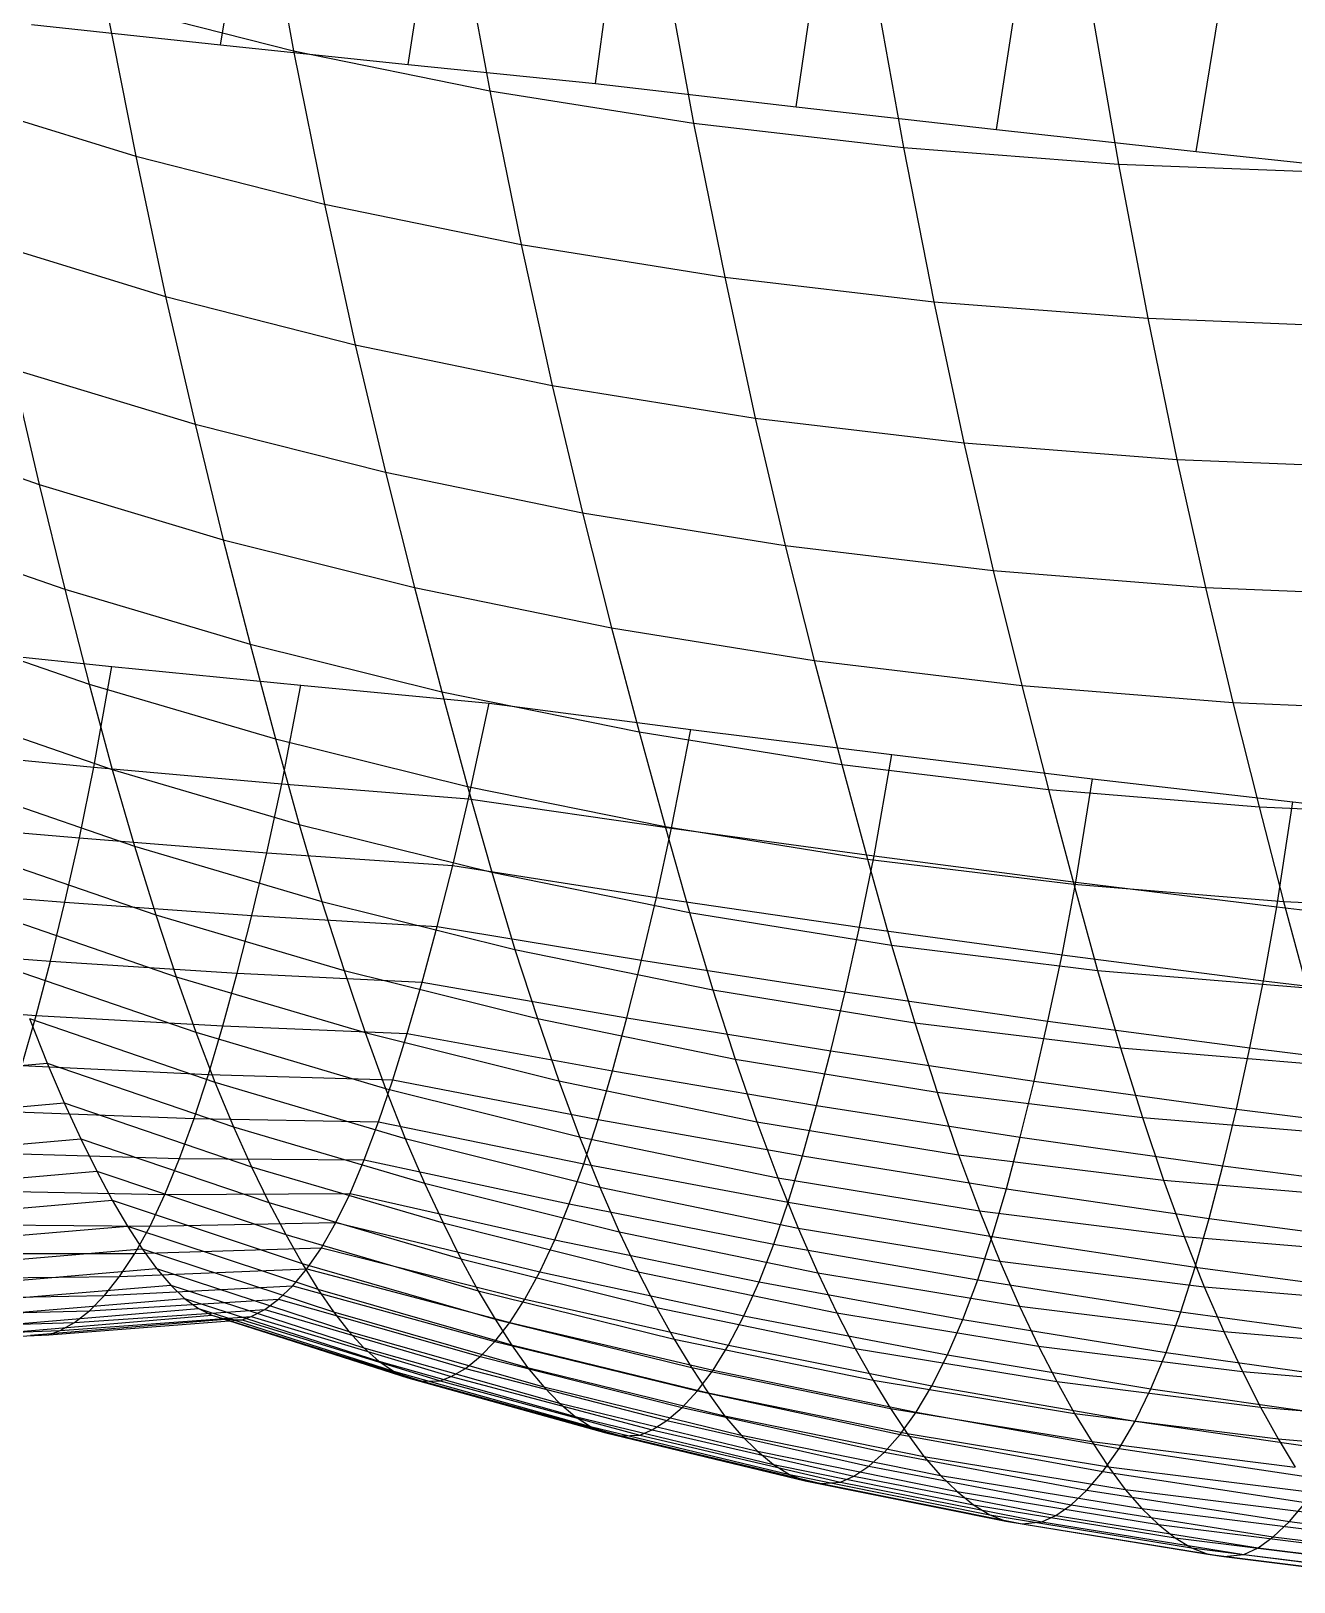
# Model space of a CAD drawing. Extents: x -429 to 429, y -1 to 209.
# Drawn here: x -196.42 to -184.46, y 7.93 to 22.61 of the extents above; entities that cross this region are included whole.
import ezdxf

# ---------------------------------------------------------------- set-up
doc = ezdxf.new("R2010")
doc.units = 0

msp = doc.modelspace()

# ---------------------------------------------------------------- linework, layer by layer
at = {"layer": 'default', "color": 5, "linetype": 'CONTINUOUS'}
for p, q in [((-194.224, 24.004, 17.017), (-193.933, 22.427, 17.898)), ((-192.367, 23.63, 15.957), (-192.074, 22.048, 16.862)), ((-190.436, 23.327, 15.027), (-190.146, 21.741, 15.949)), ((-188.443, 23.097, 14.232), (-188.159, 21.509, 15.162)), ((-186.398, 22.941, 13.577), (-186.124, 21.353, 14.506)), ((-195.713, 22.877, 19.049), (-193.933, 22.427, 17.898)), ((-195.713, 22.877, 19.049), (-195.426, 21.429, 19.902)), ((-193.933, 22.427, 17.898), (-192.074, 22.048, 16.862)), ((-193.933, 22.427, 17.898), (-193.639, 20.975, 18.781)), ((-192.074, 22.048, 16.862), (-190.146, 21.741, 15.949)), ((-192.074, 22.048, 16.862), (-191.777, 20.593, 17.77)), ((-197.131, 21.952, 21.125), (-195.426, 21.429, 19.902)), ((-190.146, 21.741, 15.949), (-188.159, 21.509, 15.162)), ((-190.146, 21.741, 15.949), (-189.851, 20.284, 16.873)), ((-188.159, 21.509, 15.162), (-186.124, 21.353, 14.506)), ((-188.159, 21.509, 15.162), (-187.871, 20.051, 16.095)), ((-195.426, 21.429, 19.902), (-193.639, 20.975, 18.781)), ((-195.426, 21.429, 19.902), (-195.144, 20.1, 20.738)), ((-186.124, 21.353, 14.506), (-184.052, 21.273, 13.985)), ((-186.124, 21.353, 14.506), (-185.846, 19.894, 15.439)), ((-193.639, 20.975, 18.781), (-191.777, 20.593, 17.77)), ((-193.639, 20.975, 18.781), (-193.349, 19.643, 19.646)), ((-196.862, 20.626, 21.927), (-195.144, 20.1, 20.738)), ((-191.777, 20.593, 17.77), (-189.851, 20.284, 16.873)), ((-191.777, 20.593, 17.77), (-191.486, 19.259, 18.657)), ((-189.851, 20.284, 16.873), (-187.871, 20.051, 16.095)), ((-189.851, 20.284, 16.873), (-189.562, 18.949, 17.775)), ((-195.144, 20.1, 20.738), (-193.349, 19.643, 19.646)), ((-195.144, 20.1, 20.738), (-194.866, 18.892, 21.554)), ((-187.871, 20.051, 16.095), (-185.846, 19.894, 15.439)), ((-187.871, 20.051, 16.095), (-187.588, 18.714, 17.005)), ((-185.846, 19.894, 15.439), (-183.785, 19.813, 14.909)), ((-185.846, 19.894, 15.439), (-185.571, 18.556, 16.348)), ((-193.349, 19.643, 19.646), (-191.486, 19.259, 18.657)), ((-193.349, 19.643, 19.646), (-193.064, 18.436, 20.49)), ((-196.597, 19.417, 22.709), (-194.866, 18.892, 21.554)), ((-196.597, 19.417, 22.709), (-196.341, 18.321, 23.46)), ((-191.486, 19.259, 18.657), (-189.562, 18.949, 17.775)), ((-191.486, 19.259, 18.657), (-191.199, 18.052, 19.523)), ((-189.562, 18.949, 17.775), (-187.588, 18.714, 17.005)), ((-189.562, 18.949, 17.775), (-189.278, 17.742, 18.656)), ((-198.013, 18.911, 24.665), (-196.341, 18.321, 23.46)), ((-194.866, 18.892, 21.554), (-193.064, 18.436, 20.49)), ((-194.866, 18.892, 21.554), (-194.598, 17.798, 22.337)), ((-187.588, 18.714, 17.005), (-185.571, 18.556, 16.348)), ((-187.588, 18.714, 17.005), (-187.309, 17.506, 17.893)), ((-185.571, 18.556, 16.348), (-183.522, 18.475, 15.81)), ((-185.571, 18.556, 16.348), (-185.301, 17.347, 17.237)), ((-193.064, 18.436, 20.49), (-191.199, 18.052, 19.523)), ((-193.064, 18.436, 20.49), (-192.789, 17.345, 21.3)), ((-196.341, 18.321, 23.46), (-194.598, 17.798, 22.337)), ((-196.341, 18.321, 23.46), (-196.098, 17.329, 24.173)), ((-197.785, 17.915, 25.345), (-196.098, 17.329, 24.173)), ((-191.199, 18.052, 19.523), (-189.278, 17.742, 18.656)), ((-191.199, 18.052, 19.523), (-190.922, 16.963, 20.353)), ((-194.598, 17.798, 22.337), (-192.789, 17.345, 21.3)), ((-194.598, 17.798, 22.337), (-194.344, 16.809, 23.079)), ((-189.278, 17.742, 18.656), (-187.309, 17.506, 17.893)), ((-189.278, 17.742, 18.656), (-189.003, 16.654, 19.5)), ((-187.309, 17.506, 17.893), (-185.301, 17.347, 17.237)), ((-187.309, 17.506, 17.893), (-187.04, 16.418, 18.744)), ((-196.098, 17.329, 24.173), (-194.344, 16.809, 23.079)), ((-196.098, 17.329, 24.173), (-195.868, 16.432, 24.847)), ((-192.789, 17.345, 21.3), (-190.922, 16.963, 20.353)), ((-192.789, 17.345, 21.3), (-192.529, 16.359, 22.066)), ((-185.301, 17.347, 17.237), (-183.262, 17.263, 16.69)), ((-185.301, 17.347, 17.237), (-185.04, 16.257, 18.088)), ((-197.568, 17.018, 25.989), (-195.868, 16.432, 24.847)), ((-190.922, 16.963, 20.353), (-189.003, 16.654, 19.5)), ((-190.922, 16.963, 20.353), (-190.66, 15.979, 21.138)), ((-197.452, 16.788, 43.072), (-195.654, 16.599, 42.284)), ((-194.344, 16.809, 23.079), (-192.529, 16.359, 22.066)), ((-194.344, 16.809, 23.079), (-194.105, 15.913, 23.779)), ((-195.823, 15.646, 41.906), (-195.654, 16.599, 42.284)), ((-195.654, 16.599, 42.284), (-193.864, 16.42, 41.48)), ((-189.003, 16.654, 19.5), (-187.04, 16.418, 18.744)), ((-189.003, 16.654, 19.5), (-188.744, 15.67, 20.298)), ((-195.868, 16.432, 24.847), (-194.105, 15.913, 23.779)), ((-195.868, 16.432, 24.847), (-195.65, 15.624, 25.487)), ((-194.044, 15.489, 41.067), (-193.864, 16.42, 41.48)), ((-193.864, 16.42, 41.48), (-192.081, 16.251, 40.659)), ((-192.529, 16.359, 22.066), (-190.66, 15.979, 21.138)), ((-192.529, 16.359, 22.066), (-192.286, 15.463, 22.787)), ((-187.04, 16.418, 18.744), (-185.04, 16.257, 18.088)), ((-187.04, 16.418, 18.744), (-186.786, 15.434, 19.548)), ((-197.36, 16.213, 26.603), (-195.65, 15.624, 25.487)), ((-192.277, 15.347, 40.205), (-192.081, 16.251, 40.659)), ((-192.277, 15.347, 40.205), (-192.081, 16.251, 40.659)), ((-192.081, 16.251, 40.659), (-190.172, 16.003, 40.107)), ((-185.04, 16.257, 18.088), (-183.011, 16.171, 17.534)), ((-185.04, 16.257, 18.088), (-184.793, 15.271, 18.892)), ((-190.354, 15.069, 39.695), (-190.172, 16.003, 40.107)), ((-190.172, 16.003, 40.107), (-188.268, 15.765, 39.537)), ((-194.105, 15.913, 23.779), (-192.286, 15.463, 22.787)), ((-194.105, 15.913, 23.779), (-193.88, 15.103, 24.441)), ((-190.66, 15.979, 21.138), (-188.744, 15.67, 20.298)), ((-190.66, 15.979, 21.138), (-190.416, 15.083, 21.875)), ((-197.612, 15.818, 42.721), (-195.823, 15.646, 41.906)), ((-188.437, 14.805, 39.16), (-188.268, 15.765, 39.537)), ((-188.268, 15.765, 39.537), (-186.368, 15.536, 38.95)), ((-195.96, 14.975, 41.592), (-195.823, 15.646, 41.906)), ((-195.823, 15.646, 41.906), (-194.044, 15.489, 41.067)), ((-195.65, 15.624, 25.487), (-193.88, 15.103, 24.441)), ((-195.65, 15.624, 25.487), (-195.44, 14.899, 26.098)), ((-188.744, 15.67, 20.298), (-186.786, 15.434, 19.548)), ((-188.744, 15.67, 20.298), (-188.501, 14.774, 21.045)), ((-197.161, 15.491, 27.188), (-195.44, 14.899, 26.098)), ((-194.186, 14.835, 40.736), (-194.044, 15.489, 41.067)), ((-194.044, 15.489, 41.067), (-192.277, 15.347, 40.205)), ((-192.286, 15.463, 22.787), (-190.416, 15.083, 21.875)), ((-192.286, 15.463, 22.787), (-192.057, 14.651, 23.467)), ((-186.786, 15.434, 19.548), (-184.793, 15.271, 18.892)), ((-186.786, 15.434, 19.548), (-186.547, 14.537, 20.301)), ((-186.527, 14.557, 38.599), (-186.368, 15.536, 38.95)), ((-186.368, 15.536, 38.95), (-184.474, 15.317, 38.345)), ((-192.426, 14.714, 39.853), (-192.277, 15.347, 40.205)), ((-192.426, 14.714, 39.853), (-192.277, 15.347, 40.205)), ((-192.277, 15.347, 40.205), (-190.354, 15.069, 39.695)), ((-184.793, 15.271, 18.892), (-182.773, 15.183, 18.331)), ((-184.793, 15.271, 18.892), (-184.561, 14.374, 19.645)), ((-184.624, 14.323, 38.012), (-184.474, 15.317, 38.345)), ((-184.474, 15.317, 38.345), (-182.585, 15.108, 37.723)), ((-197.746, 15.134, 42.422), (-195.96, 14.975, 41.592)), ((-196.097, 14.366, 41.271), (-195.96, 14.975, 41.592)), ((-195.96, 14.975, 41.592), (-194.186, 14.835, 40.736)), ((-193.88, 15.103, 24.441), (-192.057, 14.651, 23.467)), ((-193.88, 15.103, 24.441), (-193.664, 14.375, 25.073)), ((-190.497, 14.413, 39.364), (-190.354, 15.069, 39.695)), ((-190.416, 15.083, 21.875), (-188.501, 14.774, 21.045)), ((-190.416, 15.083, 21.875), (-190.186, 14.269, 22.569)), ((-190.354, 15.069, 39.695), (-188.437, 14.805, 39.16)), ((-196.969, 14.843, 27.746), (-195.238, 14.248, 26.682)), ((-195.44, 14.899, 26.098), (-193.664, 14.375, 25.073)), ((-195.44, 14.899, 26.098), (-195.238, 14.248, 26.682)), ((-194.328, 14.241, 40.402), (-194.186, 14.835, 40.736)), ((-194.186, 14.835, 40.736), (-192.426, 14.714, 39.853)), ((-192.574, 14.138, 39.504), (-192.426, 14.714, 39.853)), ((-192.574, 14.138, 39.504), (-192.426, 14.714, 39.853)), ((-192.426, 14.714, 39.853), (-190.497, 14.413, 39.364)), ((-188.574, 14.131, 38.844), (-188.437, 14.805, 39.16)), ((-188.501, 14.774, 21.045), (-186.547, 14.537, 20.301)), ((-188.501, 14.774, 21.045), (-188.272, 13.959, 21.749)), ((-188.437, 14.805, 39.16), (-186.527, 14.557, 38.599)), ((-192.057, 14.651, 23.467), (-190.186, 14.269, 22.569)), ((-192.057, 14.651, 23.467), (-191.837, 13.921, 24.118)), ((-186.658, 13.868, 38.295), (-186.527, 14.557, 38.599)), ((-186.547, 14.537, 20.301), (-184.561, 14.374, 19.645)), ((-186.547, 14.537, 20.301), (-186.322, 13.721, 21.01)), ((-186.527, 14.557, 38.599), (-184.624, 14.323, 38.012)), ((-197.881, 14.514, 42.111), (-196.097, 14.366, 41.271)), ((-190.639, 13.818, 39.029), (-190.497, 14.413, 39.364)), ((-190.497, 14.413, 39.364), (-188.574, 14.131, 38.844)), ((-196.784, 14.26, 28.281), (-195.045, 13.662, 27.24)), ((-196.234, 13.809, 40.952), (-196.097, 14.366, 41.271)), ((-196.097, 14.366, 41.271), (-194.328, 14.241, 40.402)), ((-195.238, 14.248, 26.682), (-193.455, 13.722, 25.679)), ((-195.238, 14.248, 26.682), (-195.045, 13.662, 27.24)), ((-194.467, 13.697, 40.072), (-194.328, 14.241, 40.402)), ((-194.328, 14.241, 40.402), (-192.574, 14.138, 39.504)), ((-193.664, 14.375, 25.073), (-191.837, 13.921, 24.118)), ((-193.664, 14.375, 25.073), (-193.455, 13.722, 25.679)), ((-190.186, 14.269, 22.569), (-188.272, 13.959, 21.749)), ((-190.186, 14.269, 22.569), (-189.964, 13.537, 23.233)), ((-184.75, 13.623, 37.717), (-184.624, 14.323, 38.012)), ((-184.624, 14.323, 38.012), (-182.728, 14.104, 37.401)), ((-184.561, 14.374, 19.645), (-182.548, 14.284, 19.078)), ((-184.561, 14.374, 19.645), (-184.34, 13.557, 20.354)), ((-192.717, 13.611, 39.161), (-192.574, 14.138, 39.504)), ((-192.717, 13.611, 39.161), (-192.574, 14.138, 39.504)), ((-192.574, 14.138, 39.504), (-190.639, 13.818, 39.029)), ((-188.712, 13.519, 38.521), (-188.574, 14.131, 38.844)), ((-188.574, 14.131, 38.844), (-186.658, 13.868, 38.295)), ((-198.016, 13.947, 41.8), (-196.234, 13.809, 40.952)), ((-188.272, 13.959, 21.749), (-186.322, 13.721, 21.01)), ((-188.272, 13.959, 21.749), (-188.052, 13.226, 22.423)), ((-196.369, 13.296, 40.634), (-196.234, 13.809, 40.952)), ((-196.234, 13.809, 40.952), (-194.467, 13.697, 40.072)), ((-191.837, 13.921, 24.118), (-189.964, 13.537, 23.233)), ((-191.837, 13.921, 24.118), (-191.625, 13.266, 24.74)), ((-190.779, 13.273, 38.697), (-190.639, 13.818, 39.029)), ((-190.639, 13.818, 39.029), (-188.712, 13.519, 38.521)), ((-186.791, 13.242, 37.981), (-186.658, 13.868, 38.295)), ((-186.658, 13.868, 38.295), (-184.75, 13.623, 37.717)), ((-196.606, 13.736, 28.794), (-194.858, 13.136, 27.777)), ((-195.045, 13.662, 27.24), (-193.256, 13.133, 26.257)), ((-195.045, 13.662, 27.24), (-194.858, 13.136, 27.777)), ((-194.603, 13.197, 39.747), (-194.467, 13.697, 40.072)), ((-194.467, 13.697, 40.072), (-192.717, 13.611, 39.161)), ((-193.455, 13.722, 25.679), (-191.625, 13.266, 24.74)), ((-193.455, 13.722, 25.679), (-193.256, 13.133, 26.257)), ((-186.322, 13.721, 21.01), (-184.34, 13.557, 20.354)), ((-186.322, 13.721, 21.01), (-186.104, 12.988, 21.688)), ((-192.856, 13.126, 38.827), (-192.717, 13.611, 39.161)), ((-192.856, 13.126, 38.827), (-192.717, 13.611, 39.161)), ((-192.717, 13.611, 39.161), (-190.779, 13.273, 38.697)), ((-189.964, 13.537, 23.233), (-188.052, 13.226, 22.423)), ((-189.964, 13.537, 23.233), (-189.751, 12.881, 23.869)), ((-188.847, 12.96, 38.198), (-188.712, 13.519, 38.521)), ((-188.712, 13.519, 38.521), (-186.791, 13.242, 37.981)), ((-184.879, 12.988, 37.409), (-184.75, 13.623, 37.717)), ((-184.75, 13.623, 37.717), (-182.85, 13.397, 37.11)), ((-198.151, 13.424, 41.489), (-196.369, 13.296, 40.634)), ((-196.504, 12.821, 40.313), (-196.369, 13.296, 40.634)), ((-196.434, 13.267, 29.288), (-194.677, 12.664, 28.295)), ((-196.434, 13.267, 29.288), (-196.267, 12.845, 29.764)), ((-196.434, 13.267, 29.288), (-196.267, 12.845, 29.764)), ((-196.369, 13.296, 40.634), (-194.603, 13.197, 39.747)), ((-191.625, 13.266, 24.74), (-189.751, 12.881, 23.869)), ((-191.625, 13.266, 24.74), (-191.422, 12.675, 25.334)), ((-190.915, 12.771, 38.372), (-190.779, 13.273, 38.697)), ((-190.779, 13.273, 38.697), (-188.847, 12.96, 38.198)), ((-188.052, 13.226, 22.423), (-186.104, 12.988, 21.688)), ((-188.052, 13.226, 22.423), (-187.84, 12.569, 23.068)), ((-186.923, 12.672, 37.664), (-186.791, 13.242, 37.981)), ((-186.791, 13.242, 37.981), (-184.879, 12.988, 37.409)), ((-194.858, 13.136, 27.777), (-193.063, 12.605, 26.814)), ((-194.858, 13.136, 27.777), (-194.677, 12.664, 28.295)), ((-194.739, 12.737, 39.421), (-194.603, 13.197, 39.747)), ((-194.603, 13.197, 39.747), (-192.856, 13.126, 38.827)), ((-193.256, 13.133, 26.257), (-191.422, 12.675, 25.334)), ((-193.256, 13.133, 26.257), (-193.063, 12.605, 26.814)), ((-192.992, 12.685, 38.497), (-192.856, 13.126, 38.827)), ((-192.992, 12.685, 38.497), (-192.856, 13.126, 38.827)), ((-192.856, 13.126, 38.827), (-190.915, 12.771, 38.372)), ((-188.981, 12.443, 37.879), (-188.847, 12.96, 38.198)), ((-188.847, 12.96, 38.198), (-186.923, 12.672, 37.664)), ((-186.104, 12.988, 21.688), (-184.128, 12.823, 21.032)), ((-186.104, 12.988, 21.688), (-185.895, 12.33, 22.338)), ((-185.007, 12.409, 37.096), (-184.879, 12.988, 37.409)), ((-184.879, 12.988, 37.409), (-182.975, 12.756, 36.804)), ((-198.222, 12.669, 30.216), (-196.267, 12.845, 29.764)), ((-196.504, 12.821, 40.313), (-194.739, 12.737, 39.421)), ((-196.267, 12.845, 29.764), (-194.501, 12.242, 28.794)), ((-196.267, 12.845, 29.764), (-196.105, 12.467, 30.223)), ((-196.267, 12.845, 29.764), (-196.105, 12.467, 30.223)), ((-189.751, 12.881, 23.869), (-187.84, 12.569, 23.068)), ((-189.751, 12.881, 23.869), (-189.548, 12.288, 24.476)), ((-194.875, 12.319, 39.09), (-194.739, 12.737, 39.421)), ((-194.739, 12.737, 39.421), (-192.992, 12.685, 38.497)), ((-194.677, 12.664, 28.295), (-192.876, 12.132, 27.353)), ((-194.677, 12.664, 28.295), (-194.501, 12.242, 28.794)), ((-193.128, 12.287, 38.165), (-192.992, 12.685, 38.497)), ((-193.128, 12.287, 38.165), (-192.992, 12.685, 38.497)), ((-192.992, 12.685, 38.497), (-191.05, 12.309, 38.045)), ((-191.422, 12.675, 25.334), (-189.548, 12.288, 24.476)), ((-191.422, 12.675, 25.334), (-191.225, 12.146, 25.909)), ((-191.05, 12.309, 38.045), (-190.915, 12.771, 38.372)), ((-190.915, 12.771, 38.372), (-188.981, 12.443, 37.879)), ((-187.053, 12.143, 37.35), (-186.923, 12.672, 37.664)), ((-186.923, 12.672, 37.664), (-185.007, 12.409, 37.096)), ((-193.063, 12.605, 26.814), (-191.225, 12.146, 25.909)), ((-193.063, 12.605, 26.814), (-192.876, 12.132, 27.353)), ((-187.84, 12.569, 23.068), (-185.895, 12.33, 22.338)), ((-187.84, 12.569, 23.068), (-187.637, 11.975, 23.682)), ((-198.052, 12.292, 30.696), (-196.105, 12.467, 30.223)), ((-196.641, 12.387, 39.983), (-194.875, 12.319, 39.09)), ((-196.105, 12.467, 30.223), (-194.331, 11.863, 29.275)), ((-196.105, 12.467, 30.223), (-195.948, 12.127, 30.666)), ((-196.105, 12.467, 30.223), (-195.948, 12.127, 30.666)), ((-189.114, 11.965, 37.556), (-188.981, 12.443, 37.879)), ((-188.981, 12.443, 37.879), (-187.053, 12.143, 37.35)), ((-185.135, 11.872, 36.785), (-185.007, 12.409, 37.096)), ((-185.007, 12.409, 37.096), (-183.101, 12.172, 36.494)), ((-195.012, 11.941, 38.754), (-194.875, 12.319, 39.09)), ((-194.875, 12.319, 39.09), (-193.128, 12.287, 38.165)), ((-194.501, 12.242, 28.794), (-192.694, 11.709, 27.872)), ((-194.501, 12.242, 28.794), (-194.331, 11.863, 29.275)), ((-193.263, 11.929, 37.831), (-193.128, 12.287, 38.165)), ((-193.263, 11.929, 37.831), (-193.128, 12.287, 38.165)), ((-193.128, 12.287, 38.165), (-191.186, 11.89, 37.713)), ((-191.186, 11.89, 37.713), (-191.05, 12.309, 38.045)), ((-191.05, 12.309, 38.045), (-189.114, 11.965, 37.556)), ((-189.548, 12.288, 24.476), (-187.637, 11.975, 23.682)), ((-189.548, 12.288, 24.476), (-189.349, 11.759, 25.063)), ((-185.895, 12.33, 22.338), (-183.923, 12.165, 21.681)), ((-185.895, 12.33, 22.338), (-185.696, 11.735, 22.956)), ((-197.887, 11.954, 31.158), (-195.948, 12.127, 30.666)), ((-195.948, 12.127, 30.666), (-194.167, 11.524, 29.74)), ((-195.948, 12.127, 30.666), (-195.796, 11.822, 31.093)), ((-195.948, 12.127, 30.666), (-195.796, 11.822, 31.093)), ((-192.876, 12.132, 27.353), (-191.034, 11.671, 26.464)), ((-192.876, 12.132, 27.353), (-192.694, 11.709, 27.872)), ((-191.225, 12.146, 25.909), (-189.349, 11.759, 25.063)), ((-191.225, 12.146, 25.909), (-191.034, 11.671, 26.464)), ((-187.185, 11.653, 37.029), (-187.053, 12.143, 37.35)), ((-187.053, 12.143, 37.35), (-185.135, 11.872, 36.785)), ((-196.781, 11.992, 39.646), (-195.012, 11.941, 38.754)), ((-195.151, 11.602, 38.412), (-195.012, 11.941, 38.754)), ((-195.012, 11.941, 38.754), (-193.263, 11.929, 37.831)), ((-193.398, 11.611, 37.495), (-193.263, 11.929, 37.831)), ((-193.398, 11.611, 37.495), (-193.263, 11.929, 37.831)), ((-193.263, 11.929, 37.831), (-191.323, 11.511, 37.376)), ((-189.25, 11.529, 37.223), (-189.114, 11.965, 37.556)), ((-189.114, 11.965, 37.556), (-187.185, 11.653, 37.029)), ((-187.637, 11.975, 23.682), (-185.696, 11.735, 22.956)), ((-187.637, 11.975, 23.682), (-187.44, 11.445, 24.278)), ((-197.727, 11.652, 31.605), (-195.796, 11.822, 31.093)), ((-195.796, 11.822, 31.093), (-194.007, 11.221, 30.188)), ((-195.796, 11.822, 31.093), (-195.649, 11.547, 31.506)), ((-195.796, 11.822, 31.093), (-195.649, 11.547, 31.506)), ((-194.331, 11.863, 29.275), (-192.518, 11.331, 28.372)), ((-194.331, 11.863, 29.275), (-194.167, 11.524, 29.74)), ((-191.323, 11.511, 37.376), (-191.186, 11.89, 37.713)), ((-191.186, 11.89, 37.713), (-189.25, 11.529, 37.223)), ((-189.349, 11.759, 25.063), (-187.44, 11.445, 24.278)), ((-189.349, 11.759, 25.063), (-189.157, 11.283, 25.63)), ((-185.264, 11.372, 36.465), (-185.135, 11.872, 36.785)), ((-185.135, 11.872, 36.785), (-183.225, 11.629, 36.184)), ((-196.924, 11.636, 39.299), (-195.151, 11.602, 38.412)), ((-195.292, 11.302, 38.061), (-195.151, 11.602, 38.412)), ((-195.151, 11.602, 38.412), (-193.398, 11.611, 37.495)), ((-193.534, 11.334, 37.154), (-193.398, 11.611, 37.495)), ((-193.534, 11.334, 37.154), (-193.398, 11.611, 37.495)), ((-193.398, 11.611, 37.495), (-191.461, 11.171, 37.032)), ((-192.694, 11.709, 27.872), (-190.849, 11.248, 26.999)), ((-192.694, 11.709, 27.872), (-192.518, 11.331, 28.372)), ((-191.034, 11.671, 26.464), (-189.157, 11.283, 25.63)), ((-191.034, 11.671, 26.464), (-190.849, 11.248, 26.999)), ((-187.319, 11.202, 36.695), (-187.185, 11.653, 37.029)), ((-187.185, 11.653, 37.029), (-185.264, 11.372, 36.465)), ((-185.696, 11.735, 22.956), (-183.728, 11.57, 22.3)), ((-185.696, 11.735, 22.956), (-185.501, 11.204, 23.556)), ((-197.573, 11.381, 32.036), (-195.649, 11.547, 31.506)), ((-195.649, 11.547, 31.506), (-193.853, 10.949, 30.62)), ((-195.649, 11.547, 31.506), (-195.506, 11.302, 31.905)), ((-195.649, 11.547, 31.506), (-195.506, 11.302, 31.905)), ((-194.167, 11.524, 29.74), (-192.348, 10.992, 28.854)), ((-194.167, 11.524, 29.74), (-194.007, 11.221, 30.188)), ((-191.461, 11.171, 37.032), (-191.323, 11.511, 37.376)), ((-191.323, 11.511, 37.376), (-189.387, 11.132, 36.883)), ((-189.387, 11.132, 36.883), (-189.25, 11.529, 37.223)), ((-189.25, 11.529, 37.223), (-187.319, 11.202, 36.695)), ((-197.07, 11.318, 38.94), (-195.292, 11.302, 38.061)), ((-195.292, 11.302, 38.061), (-193.534, 11.334, 37.154)), ((-193.67, 11.096, 36.81), (-193.534, 11.334, 37.154)), ((-193.67, 11.096, 36.81), (-193.534, 11.334, 37.154)), ((-193.534, 11.334, 37.154), (-191.6, 10.87, 36.679)), ((-192.518, 11.331, 28.372), (-190.67, 10.869, 27.514)), ((-192.518, 11.331, 28.372), (-192.348, 10.992, 28.854)), ((-187.44, 11.445, 24.278), (-185.501, 11.204, 23.556)), ((-187.44, 11.445, 24.278), (-187.248, 10.968, 24.854)), ((-185.397, 10.912, 36.13), (-185.264, 11.372, 36.465)), ((-185.264, 11.372, 36.465), (-183.353, 11.123, 35.863)), ((-197.422, 11.138, 32.454), (-195.506, 11.302, 31.905)), ((-195.506, 11.302, 31.905), (-193.702, 10.706, 31.04)), ((-195.506, 11.302, 31.905), (-195.366, 11.086, 32.292)), ((-195.506, 11.302, 31.905), (-195.366, 11.086, 32.292)), ((-195.436, 11.042, 37.702), (-195.292, 11.302, 38.061)), ((-194.007, 11.221, 30.188), (-192.184, 10.69, 29.32)), ((-194.007, 11.221, 30.188), (-193.853, 10.949, 30.62)), ((-191.6, 10.87, 36.679), (-191.461, 11.171, 37.032)), ((-191.461, 11.171, 37.032), (-189.526, 10.773, 36.532)), ((-190.849, 11.248, 26.999), (-188.97, 10.859, 26.177)), ((-190.849, 11.248, 26.999), (-190.67, 10.869, 27.514)), ((-189.157, 11.283, 25.63), (-187.248, 10.968, 24.854)), ((-189.157, 11.283, 25.63), (-188.97, 10.859, 26.177)), ((-187.456, 10.792, 36.352), (-187.319, 11.202, 36.695)), ((-187.319, 11.202, 36.695), (-185.397, 10.912, 36.13)), ((-185.501, 11.204, 23.556), (-183.537, 11.039, 22.899)), ((-185.501, 11.204, 23.556), (-185.311, 10.728, 24.136)), ((-197.274, 10.923, 32.861), (-195.366, 11.086, 32.292)), ((-197.219, 11.041, 38.57), (-195.436, 11.042, 37.702)), ((-195.58, 10.824, 37.338), (-195.436, 11.042, 37.702)), ((-195.436, 11.042, 37.702), (-193.67, 11.096, 36.81)), ((-195.366, 11.086, 32.292), (-193.556, 10.49, 31.449)), ((-195.366, 11.086, 32.292), (-195.23, 10.9, 32.669)), ((-195.366, 11.086, 32.292), (-195.23, 10.9, 32.669)), ((-193.806, 10.898, 36.463), (-193.67, 11.096, 36.81)), ((-193.806, 10.898, 36.463), (-193.67, 11.096, 36.81)), ((-193.67, 11.096, 36.81), (-191.742, 10.61, 36.318)), ((-189.526, 10.773, 36.532), (-189.387, 11.132, 36.883)), ((-189.387, 11.132, 36.883), (-187.456, 10.792, 36.352)), ((-197.128, 10.739, 33.262), (-195.23, 10.9, 32.669)), ((-195.58, 10.824, 37.338), (-193.806, 10.898, 36.463)), ((-195.23, 10.9, 32.669), (-193.41, 10.305, 31.852)), ((-195.23, 10.9, 32.669), (-195.096, 10.743, 33.038)), ((-195.23, 10.9, 32.669), (-195.096, 10.743, 33.038)), ((-193.941, 10.737, 36.115), (-193.806, 10.898, 36.463)), ((-193.941, 10.737, 36.115), (-193.806, 10.898, 36.463)), ((-193.853, 10.949, 30.62), (-192.024, 10.42, 29.769)), ((-193.853, 10.949, 30.62), (-193.702, 10.706, 31.04)), ((-193.806, 10.898, 36.463), (-191.884, 10.39, 35.952)), ((-192.348, 10.992, 28.854), (-190.497, 10.532, 28.011)), ((-192.348, 10.992, 28.854), (-192.184, 10.69, 29.32)), ((-191.742, 10.61, 36.318), (-191.6, 10.87, 36.679)), ((-191.6, 10.87, 36.679), (-189.669, 10.453, 36.169)), ((-190.67, 10.869, 27.514), (-188.79, 10.481, 26.704)), ((-190.67, 10.869, 27.514), (-190.497, 10.532, 28.011)), ((-187.248, 10.968, 24.854), (-185.311, 10.728, 24.136)), ((-187.248, 10.968, 24.854), (-187.062, 10.544, 25.409)), ((-185.533, 10.491, 35.785), (-185.397, 10.912, 36.13)), ((-185.397, 10.912, 36.13), (-183.484, 10.656, 35.528)), ((-197.371, 10.805, 38.192), (-195.58, 10.824, 37.338)), ((-196.984, 10.585, 33.655), (-195.096, 10.743, 33.038)), ((-195.723, 10.644, 36.972), (-195.58, 10.824, 37.338)), ((-195.723, 10.644, 36.972), (-193.941, 10.737, 36.115)), ((-195.096, 10.743, 33.038), (-193.267, 10.15, 32.247)), ((-195.096, 10.743, 33.038), (-194.964, 10.617, 33.399)), ((-195.096, 10.743, 33.038), (-194.964, 10.617, 33.399)), ((-194.074, 10.609, 35.769), (-193.941, 10.737, 36.115)), ((-194.074, 10.609, 35.769), (-193.941, 10.737, 36.115)), ((-193.941, 10.737, 36.115), (-192.026, 10.21, 35.584)), ((-189.669, 10.453, 36.169), (-189.526, 10.773, 36.532)), ((-189.526, 10.773, 36.532), (-187.596, 10.418, 35.996)), ((-188.97, 10.859, 26.177), (-187.062, 10.544, 25.409)), ((-188.97, 10.859, 26.177), (-188.79, 10.481, 26.704)), ((-187.596, 10.418, 35.996), (-187.456, 10.792, 36.352)), ((-187.456, 10.792, 36.352), (-185.533, 10.491, 35.785)), ((-185.311, 10.728, 24.136), (-183.351, 10.562, 23.479)), ((-185.311, 10.728, 24.136), (-185.127, 10.303, 24.695)), ((-197.522, 10.61, 37.811), (-195.723, 10.644, 36.972)), ((-196.841, 10.459, 34.041), (-194.964, 10.617, 33.399)), ((-195.866, 10.5, 36.606), (-195.723, 10.644, 36.972)), ((-195.866, 10.5, 36.606), (-194.074, 10.609, 35.769)), ((-194.964, 10.617, 33.399), (-193.126, 10.024, 32.635)), ((-194.964, 10.617, 33.399), (-194.834, 10.522, 33.751)), ((-194.964, 10.617, 33.399), (-194.834, 10.522, 33.751)), ((-194.205, 10.513, 35.427), (-194.074, 10.609, 35.769)), ((-194.205, 10.513, 35.427), (-194.074, 10.609, 35.769)), ((-194.074, 10.609, 35.769), (-192.167, 10.066, 35.216)), ((-193.702, 10.706, 31.04), (-191.869, 10.179, 30.206)), ((-193.702, 10.706, 31.04), (-193.556, 10.49, 31.449)), ((-192.184, 10.69, 29.32), (-190.329, 10.231, 28.491)), ((-192.184, 10.69, 29.32), (-192.024, 10.42, 29.769)), ((-191.884, 10.39, 35.952), (-191.742, 10.61, 36.318)), ((-191.742, 10.61, 36.318), (-189.814, 10.174, 35.795)), ((-197.673, 10.454, 37.429), (-195.866, 10.5, 36.606)), ((-196.7, 10.364, 34.421), (-194.834, 10.522, 33.751)), ((-196.561, 10.302, 34.791), (-194.707, 10.458, 34.095)), ((-196.143, 10.312, 35.889), (-194.333, 10.446, 35.091)), ((-196.007, 10.39, 36.242), (-194.205, 10.513, 35.427)), ((-196.007, 10.39, 36.242), (-195.866, 10.5, 36.606)), ((-194.834, 10.522, 33.751), (-192.987, 9.929, 33.017)), ((-194.834, 10.522, 33.751), (-194.707, 10.458, 34.095)), ((-194.834, 10.522, 33.751), (-194.707, 10.458, 34.095)), ((-194.707, 10.458, 34.095), (-192.85, 9.866, 33.39)), ((-194.707, 10.458, 34.095), (-194.582, 10.422, 34.43)), ((-194.707, 10.458, 34.095), (-194.582, 10.422, 34.43)), ((-194.421, 10.415, 34.859), (-194.333, 10.446, 35.091)), ((-194.421, 10.415, 34.859), (-194.333, 10.446, 35.091)), ((-194.333, 10.446, 35.091), (-194.205, 10.513, 35.427)), ((-194.333, 10.446, 35.091), (-194.205, 10.513, 35.427)), ((-194.333, 10.446, 35.091), (-192.44, 9.877, 34.494)), ((-194.205, 10.513, 35.427), (-192.306, 9.955, 34.85)), ((-193.556, 10.49, 31.449), (-191.717, 9.963, 30.634)), ((-193.556, 10.49, 31.449), (-193.41, 10.305, 31.852)), ((-190.497, 10.532, 28.011), (-188.616, 10.144, 27.212)), ((-190.497, 10.532, 28.011), (-190.329, 10.231, 28.491)), ((-189.814, 10.174, 35.795), (-189.669, 10.453, 36.169)), ((-189.669, 10.453, 36.169), (-187.741, 10.083, 35.625)), ((-188.79, 10.481, 26.704), (-186.882, 10.166, 25.944)), ((-188.79, 10.481, 26.704), (-188.616, 10.144, 27.212)), ((-187.062, 10.544, 25.409), (-185.127, 10.303, 24.695)), ((-187.062, 10.544, 25.409), (-186.882, 10.166, 25.944)), ((-185.673, 10.106, 35.425), (-185.533, 10.491, 35.785)), ((-185.533, 10.491, 35.785), (-183.618, 10.229, 35.181)), ((-197.966, 10.245, 36.68), (-196.143, 10.312, 35.889)), ((-197.822, 10.332, 37.049), (-196.007, 10.39, 36.242)), ((-196.423, 10.27, 35.157), (-194.582, 10.422, 34.43)), ((-196.249, 10.271, 35.615), (-194.421, 10.415, 34.859)), ((-196.249, 10.271, 35.615), (-196.143, 10.312, 35.889)), ((-196.143, 10.312, 35.889), (-196.007, 10.39, 36.242)), ((-194.582, 10.422, 34.43), (-192.715, 9.834, 33.758)), ((-194.582, 10.422, 34.43), (-194.421, 10.415, 34.859)), ((-194.582, 10.422, 34.43), (-194.421, 10.415, 34.859)), ((-194.421, 10.415, 34.859), (-192.544, 9.836, 34.219)), ((-193.41, 10.305, 31.852), (-191.565, 9.779, 31.057)), ((-193.41, 10.305, 31.852), (-193.267, 10.15, 32.247)), ((-192.026, 10.21, 35.584), (-191.884, 10.39, 35.952)), ((-192.024, 10.42, 29.769), (-190.167, 9.963, 28.954)), ((-192.024, 10.42, 29.769), (-191.869, 10.179, 30.206)), ((-191.884, 10.39, 35.952), (-189.961, 9.937, 35.413)), ((-187.741, 10.083, 35.625), (-187.596, 10.418, 35.996)), ((-187.596, 10.418, 35.996), (-185.673, 10.106, 35.425)), ((-185.127, 10.303, 24.695), (-183.172, 10.137, 24.038)), ((-185.127, 10.303, 24.695), (-184.95, 9.924, 25.233)), ((-198.087, 10.196, 36.373), (-196.249, 10.271, 35.615)), ((-196.423, 10.27, 35.157), (-196.249, 10.271, 35.615)), ((-193.267, 10.15, 32.247), (-191.415, 9.626, 31.474)), ((-193.267, 10.15, 32.247), (-193.126, 10.024, 32.635)), ((-192.167, 10.066, 35.216), (-192.026, 10.21, 35.584)), ((-192.026, 10.21, 35.584), (-190.108, 9.741, 35.027)), ((-191.869, 10.179, 30.206), (-190.008, 9.723, 29.405)), ((-191.869, 10.179, 30.206), (-191.717, 9.963, 30.634)), ((-190.329, 10.231, 28.491), (-188.447, 9.843, 27.702)), ((-190.329, 10.231, 28.491), (-190.167, 9.963, 28.954)), ((-189.961, 9.937, 35.413), (-189.814, 10.174, 35.795)), ((-189.814, 10.174, 35.795), (-187.889, 9.79, 35.24)), ((-188.616, 10.144, 27.212), (-186.708, 9.829, 26.459)), ((-188.616, 10.144, 27.212), (-188.447, 9.843, 27.702)), ((-186.882, 10.166, 25.944), (-184.95, 9.924, 25.233)), ((-186.882, 10.166, 25.944), (-186.708, 9.829, 26.459)), ((-193.126, 10.024, 32.635), (-191.267, 9.5, 31.886)), ((-193.126, 10.024, 32.635), (-192.987, 9.929, 33.017)), ((-192.306, 9.955, 34.85), (-192.167, 10.066, 35.216)), ((-192.167, 10.066, 35.216), (-190.255, 9.583, 34.641)), ((-187.889, 9.79, 35.24), (-187.741, 10.083, 35.625)), ((-187.741, 10.083, 35.625), (-185.818, 9.761, 35.047)), ((-185.818, 9.761, 35.047), (-185.673, 10.106, 35.425)), ((-185.673, 10.106, 35.425), (-183.757, 9.838, 34.818)), ((-192.987, 9.929, 33.017), (-191.121, 9.405, 32.292)), ((-192.987, 9.929, 33.017), (-192.85, 9.866, 33.39)), ((-192.85, 9.866, 33.39), (-190.977, 9.344, 32.689)), ((-192.85, 9.866, 33.39), (-192.715, 9.834, 33.758)), ((-192.715, 9.834, 33.758), (-192.544, 9.836, 34.219)), ((-192.544, 9.836, 34.219), (-192.44, 9.877, 34.494)), ((-192.544, 9.836, 34.219), (-190.654, 9.324, 33.572)), ((-192.44, 9.877, 34.494), (-192.306, 9.955, 34.85)), ((-192.44, 9.877, 34.494), (-190.538, 9.373, 33.884)), ((-192.306, 9.955, 34.85), (-190.399, 9.46, 34.256)), ((-191.717, 9.963, 30.634), (-189.852, 9.507, 29.848)), ((-191.717, 9.963, 30.634), (-191.565, 9.779, 31.057)), ((-190.167, 9.963, 28.954), (-188.283, 9.576, 28.176)), ((-190.167, 9.963, 28.954), (-190.008, 9.723, 29.405)), ((-190.108, 9.741, 35.027), (-189.961, 9.937, 35.413)), ((-189.961, 9.937, 35.413), (-188.039, 9.539, 34.846)), ((-188.447, 9.843, 27.702), (-186.54, 9.529, 26.956)), ((-188.447, 9.843, 27.702), (-188.283, 9.576, 28.176)), ((-184.95, 9.924, 25.233), (-182.998, 9.758, 24.576)), ((-184.95, 9.924, 25.233), (-184.778, 9.587, 25.752)), ((-192.715, 9.834, 33.758), (-190.833, 9.315, 33.084)), ((-191.565, 9.779, 31.057), (-189.697, 9.324, 30.288)), ((-191.565, 9.779, 31.057), (-191.415, 9.626, 31.474)), ((-190.255, 9.583, 34.641), (-190.108, 9.741, 35.027)), ((-190.108, 9.741, 35.027), (-188.189, 9.33, 34.446)), ((-190.008, 9.723, 29.405), (-188.123, 9.338, 28.637)), ((-190.008, 9.723, 29.405), (-189.852, 9.507, 29.848)), ((-188.039, 9.539, 34.846), (-187.889, 9.79, 35.24)), ((-187.889, 9.79, 35.24), (-185.967, 9.456, 34.654)), ((-186.708, 9.829, 26.459), (-184.778, 9.587, 25.752)), ((-186.708, 9.829, 26.459), (-186.54, 9.529, 26.956)), ((-185.967, 9.456, 34.654), (-185.818, 9.761, 35.047)), ((-185.818, 9.761, 35.047), (-183.901, 9.486, 34.436)), ((-191.415, 9.626, 31.474), (-189.542, 9.172, 30.722)), ((-191.415, 9.626, 31.474), (-191.267, 9.5, 31.886)), ((-190.399, 9.46, 34.256), (-190.255, 9.583, 34.641)), ((-190.255, 9.583, 34.641), (-188.339, 9.162, 34.045)), ((-188.283, 9.576, 28.176), (-186.376, 9.262, 27.436)), ((-188.283, 9.576, 28.176), (-188.123, 9.338, 28.637)), ((-184.778, 9.587, 25.752), (-182.829, 9.42, 25.094)), ((-184.778, 9.587, 25.752), (-184.612, 9.288, 26.253)), ((-191.267, 9.5, 31.886), (-189.39, 9.046, 31.152)), ((-191.267, 9.5, 31.886), (-191.121, 9.405, 32.292)), ((-191.121, 9.405, 32.292), (-189.238, 8.951, 31.577)), ((-191.121, 9.405, 32.292), (-190.977, 9.344, 32.689)), ((-190.538, 9.373, 33.884), (-190.399, 9.46, 34.256)), ((-190.399, 9.46, 34.256), (-188.488, 9.029, 33.645)), ((-189.852, 9.507, 29.848), (-187.966, 9.122, 29.092)), ((-189.852, 9.507, 29.848), (-189.697, 9.324, 30.288)), ((-188.189, 9.33, 34.446), (-188.039, 9.539, 34.846)), ((-188.039, 9.539, 34.846), (-186.118, 9.196, 34.25)), ((-186.54, 9.529, 26.956), (-184.612, 9.288, 26.253)), ((-186.54, 9.529, 26.956), (-186.376, 9.262, 27.436)), ((-186.118, 9.196, 34.25), (-185.967, 9.456, 34.654)), ((-185.967, 9.456, 34.654), (-184.05, 9.175, 34.037)), ((-190.977, 9.344, 32.689), (-189.089, 8.891, 31.993)), ((-190.977, 9.344, 32.689), (-190.833, 9.315, 33.084)), ((-190.833, 9.315, 33.084), (-190.654, 9.324, 33.572)), ((-190.833, 9.315, 33.084), (-188.939, 8.864, 32.409)), ((-190.654, 9.324, 33.572), (-190.538, 9.373, 33.884)), ((-190.654, 9.324, 33.572), (-188.755, 8.879, 32.919)), ((-190.538, 9.373, 33.884), (-188.63, 8.934, 33.259)), ((-189.697, 9.324, 30.288), (-187.808, 8.94, 29.544)), ((-189.697, 9.324, 30.288), (-189.542, 9.172, 30.722)), ((-188.339, 9.162, 34.045), (-188.189, 9.33, 34.446)), ((-188.189, 9.33, 34.446), (-186.271, 8.978, 33.84)), ((-188.123, 9.338, 28.637), (-186.217, 9.024, 27.905)), ((-188.123, 9.338, 28.637), (-187.966, 9.122, 29.092)), ((-186.376, 9.262, 27.436), (-184.45, 9.021, 26.736)), ((-186.376, 9.262, 27.436), (-186.217, 9.024, 27.905)), ((-184.612, 9.288, 26.253), (-182.666, 9.12, 25.594)), ((-184.612, 9.288, 26.253), (-184.45, 9.021, 26.736)), ((-189.542, 9.172, 30.722), (-187.651, 8.789, 29.991)), ((-189.542, 9.172, 30.722), (-189.39, 9.046, 31.152)), ((-188.488, 9.029, 33.645), (-188.339, 9.162, 34.045)), ((-188.339, 9.162, 34.045), (-186.422, 8.802, 33.428)), ((-187.966, 9.122, 29.092), (-186.059, 8.808, 28.366)), ((-187.966, 9.122, 29.092), (-187.808, 8.94, 29.544)), ((-186.271, 8.978, 33.84), (-186.118, 9.196, 34.25)), ((-186.118, 9.196, 34.25), (-184.201, 8.908, 33.627)), ((-189.39, 9.046, 31.152), (-187.496, 8.663, 30.435)), ((-189.39, 9.046, 31.152), (-189.238, 8.951, 31.577)), ((-188.63, 8.934, 33.259), (-188.488, 9.029, 33.645)), ((-188.488, 9.029, 33.645), (-186.573, 8.663, 33.017)), ((-186.422, 8.802, 33.428), (-186.271, 8.978, 33.84)), ((-186.271, 8.978, 33.84), (-184.354, 8.685, 33.21)), ((-186.217, 9.024, 27.905), (-184.293, 8.783, 27.208)), ((-186.217, 9.024, 27.905), (-186.059, 8.808, 28.366)), ((-189.238, 8.951, 31.577), (-187.341, 8.567, 30.874)), ((-189.238, 8.951, 31.577), (-189.089, 8.891, 31.993)), ((-189.089, 8.891, 31.993), (-187.189, 8.509, 31.304)), ((-189.089, 8.891, 31.993), (-188.939, 8.864, 32.409)), ((-188.939, 8.864, 32.409), (-188.755, 8.879, 32.919)), ((-188.939, 8.864, 32.409), (-187.036, 8.484, 31.736)), ((-188.755, 8.879, 32.919), (-188.63, 8.934, 33.259)), ((-188.755, 8.879, 32.919), (-186.848, 8.502, 32.261)), ((-188.63, 8.934, 33.259), (-186.717, 8.562, 32.621)), ((-187.808, 8.94, 29.544), (-185.902, 8.627, 28.826)), ((-187.808, 8.94, 29.544), (-187.651, 8.789, 29.991)), ((-186.059, 8.808, 28.366), (-184.137, 8.567, 27.673)), ((-186.059, 8.808, 28.366), (-185.902, 8.627, 28.826)), ((-187.651, 8.789, 29.991), (-185.744, 8.477, 29.282)), ((-187.651, 8.789, 29.991), (-187.496, 8.663, 30.435)), ((-187.496, 8.663, 30.435), (-185.588, 8.351, 29.734)), ((-187.496, 8.663, 30.435), (-187.341, 8.567, 30.874)), ((-186.717, 8.562, 32.621), (-186.573, 8.663, 33.017)), ((-186.573, 8.663, 33.017), (-186.422, 8.802, 33.428)), ((-186.573, 8.663, 33.017), (-184.658, 8.361, 32.374)), ((-186.422, 8.802, 33.428), (-184.506, 8.504, 32.792)), ((-184.506, 8.504, 32.792), (-184.354, 8.685, 33.21)), ((-187.341, 8.567, 30.874), (-185.433, 8.255, 30.183)), ((-187.341, 8.567, 30.874), (-187.189, 8.509, 31.304)), ((-186.848, 8.502, 32.261), (-186.717, 8.562, 32.621)), ((-186.717, 8.562, 32.621), (-184.802, 8.257, 31.971)), ((-185.902, 8.627, 28.826), (-183.98, 8.386, 28.137)), ((-185.902, 8.627, 28.826), (-185.744, 8.477, 29.282)), ((-187.189, 8.509, 31.304), (-185.279, 8.197, 30.622)), ((-187.189, 8.509, 31.304), (-187.036, 8.484, 31.736)), ((-187.036, 8.484, 31.736), (-186.848, 8.502, 32.261)), ((-187.036, 8.484, 31.736), (-185.125, 8.173, 31.063)), ((-186.848, 8.502, 32.261), (-184.936, 8.194, 31.598)), ((-185.744, 8.477, 29.282), (-183.824, 8.236, 28.597)), ((-185.744, 8.477, 29.282), (-185.588, 8.351, 29.734)), ((-184.658, 8.361, 32.374), (-184.506, 8.504, 32.792)), ((-184.506, 8.504, 32.792), (-182.593, 8.268, 32.137)), ((-185.588, 8.351, 29.734), (-183.67, 8.11, 29.052)), ((-185.588, 8.351, 29.734), (-185.433, 8.255, 30.183)), ((-185.433, 8.255, 30.183), (-183.515, 8.014, 29.504)), ((-185.433, 8.255, 30.183), (-185.279, 8.197, 30.622)), ((-184.936, 8.194, 31.598), (-184.802, 8.257, 31.971)), ((-184.802, 8.257, 31.971), (-184.658, 8.361, 32.374)), ((-184.802, 8.257, 31.971), (-182.886, 8.018, 31.31)), ((-184.658, 8.361, 32.374), (-182.744, 8.124, 31.715)), ((-185.279, 8.197, 30.622), (-183.362, 7.956, 29.947)), ((-185.279, 8.197, 30.622), (-185.125, 8.173, 31.063)), ((-185.125, 8.173, 31.063), (-184.936, 8.194, 31.598)), ((-185.125, 8.173, 31.063), (-183.209, 7.933, 30.392)), ((-184.936, 8.194, 31.598), (-183.021, 7.955, 30.932))]:
    msp.add_line(p, q, dxfattribs=at)
at = {"layer": 'default', "color": 3, "linetype": 'CONTINUOUS'}
for p, q in [((-194.626, 22.482, 44.521), (-194.411, 23.753, 44.972)), ((-192.847, 22.296, 43.722), (-192.65, 23.58, 44.134)), ((-191.074, 22.116, 42.907), (-190.901, 23.415, 43.271)), ((-191.074, 22.116, 42.907), (-190.901, 23.415, 43.271)), ((-189.174, 21.896, 42.363), (-188.987, 23.184, 42.781)), ((-187.279, 21.682, 41.802), (-187.08, 22.961, 42.263)), ((-196.414, 22.675, 45.303), (-194.626, 22.482, 44.521)), ((-185.389, 21.474, 41.222), (-185.181, 22.746, 41.718)), ((-194.626, 22.482, 44.521), (-192.847, 22.296, 43.722)), ((-192.847, 22.296, 43.722), (-191.074, 22.116, 42.907)), ((-191.074, 22.116, 42.907), (-189.174, 21.896, 42.363)), ((-189.174, 21.896, 42.363), (-187.279, 21.682, 41.802)), ((-187.279, 21.682, 41.802), (-185.389, 21.474, 41.222)), ((-185.389, 21.474, 41.222), (-183.504, 21.272, 40.625))]:
    msp.add_line(p, q, dxfattribs=at)

doc.saveas('drawing.dxf')
